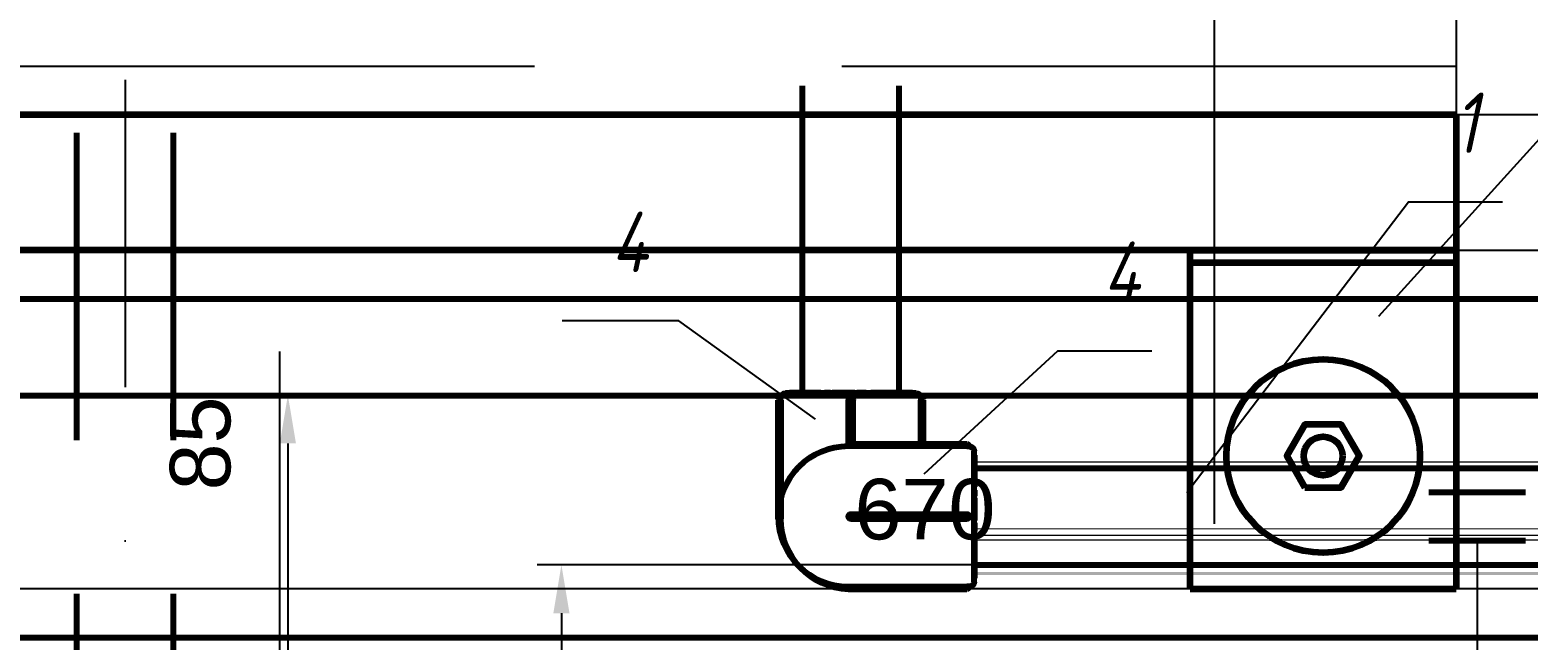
# Model space of a CAD drawing. Header units: millimetres. Extents: x -92220 to 11040, y -5929 to 27498.
# Drawn here: x 8559 to 8868.7, y 363 to 489 of the extents above; entities that cross this region are included whole.
import ezdxf

# ---------------------------------------------------------------- set-up
doc = ezdxf.new("R2010")
doc.units = ezdxf.units.MM
doc.linetypes.add('DASHDOT', pattern=[25.4, 12.7, -6.35, 0, -6.35])
doc.linetypes.add('DASHED', pattern=[19.05, 12.7, -6.35])
for name, color, linetype in [('01 Черновое', 254, 'Continuous'), ('17 Конструкции 2', 7, 'Continuous'), ('20 Вода общий', 7, 'Continuous'), ('21 Вода ветка 1', 7, 'Continuous'), ('22 Вода ветка 2', 7, 'Continuous'), ('23 Вода ветка 3', 7, 'Continuous'), ('24 Вода ветка 4', 7, 'Continuous')]:
    doc.layers.add(name, color=color, linetype=linetype)
doc.layers.add('100 noprint', color=1, linetype='Continuous', plot=False)
doc.styles.get("Standard").update_dxf_attribs({"font": 'arial.ttf'})
doc.styles.add('ГОСТ-ISOCPEUR', font='isocpeui.ttf', dxfattribs={"width": 0.8})
doc.dimstyles.new('ISO-25', dxfattribs={"dimtxt": 2.5, "dimasz": 2.5, "dimexe": 1.25, "dimexo": 0.625, "dimtad": 1, "dimtxsty": 'Standard', "dimcen": 2.5, "dimadec": 0, "dimazin": 0, "dimtfac": 1, "dimtmove": 0, "dimatfit": 3, "dimfxl": 1, "dimarcsym": 0})

# ---------------------------------------------------------------- blocks, each defined once
blk = doc.blocks.new('скользящее крепление')
at = {"color": 0, "lineweight": -2}
for p, q in [((0, 0), (0, 20)), ((10, 0), (10, 20))]:
    blk.add_line(p, q, dxfattribs=at)
blk = doc.blocks.new('*D52')
at = {"layer": '21 Вода ветка 1', "color": 0, "lineweight": -2}
for p, q in [((8578.19, 413.6), (8617.33, 413.6)), ((8612.33, 403.6), (8612.33, 268.51)), ((8578.19, 258.51), (8617.33, 258.51))]:
    blk.add_line(p, q, dxfattribs=at)
at = {"layer": '21 Вода ветка 1', "color": 0}
for points in [[(8614, 403.6), (8610.66, 403.6), (8612.33, 413.6)], [(8610.66, 268.51), (8614, 268.51), (8612.33, 258.51)]]:
    blk.add_solid(points, dxfattribs=at)
at = {"layer": 'Defpoints', "color": 0}
for p in [(8578.19, 413.6), (8578.19, 258.51), (8612.33, 258.51)]:
    blk.add_point(p, dxfattribs=at)
at = {"layer": '21 Вода ветка 1', "color": 0, "insert": (8595.95, 336.06), "char_height": 12.5, "attachment_point": 5, "rotation": 90}
blk.add_mtext('155', dxfattribs=at)
blk = doc.blocks.new('*D135')
at = {"layer": '21 Вода ветка 1', "color": 0, "lineweight": -2}
for p, q in [((9078.83, 423.51), (9078.83, 368.56)), ((8409.21, 418.51), (8409.21, 368.56)), ((9068.83, 373.56), (8419.21, 373.56))]:
    blk.add_line(p, q, dxfattribs=at)
at = {"layer": '21 Вода ветка 1', "color": 0}
for points in [[(8419.21, 375.23), (8419.21, 371.9), (8409.21, 373.56)], [(9068.83, 371.9), (9068.83, 375.23), (9078.83, 373.56)]]:
    blk.add_solid(points, dxfattribs=at)
at = {"layer": 'Defpoints', "color": 0}
for p in [(9078.83, 423.51), (8409.21, 418.51), (8409.21, 373.56)]:
    blk.add_point(p, dxfattribs=at)
at = {"layer": '21 Вода ветка 1', "color": 0, "insert": (8744.02, 389.94), "char_height": 12.5, "attachment_point": 5}
blk.add_mtext('670', dxfattribs=at)
blk = doc.blocks.new('*D142')
at = {"layer": '22 Вода ветка 2', "color": 0, "lineweight": -2}
for p, q in [((8610.66, 343.51), (8610.66, 422.61)), ((8578.69, 343.51), (8615.66, 343.51)), ((8610.66, 333.51), (8610.66, 268.51)), ((8578.69, 258.51), (8615.66, 258.51))]:
    blk.add_line(p, q, dxfattribs=at)
at = {"layer": '22 Вода ветка 2', "color": 0}
for points in [[(8612.33, 333.51), (8609, 333.51), (8610.66, 343.51)], [(8609, 268.51), (8612.33, 268.51), (8610.66, 258.51)]]:
    blk.add_solid(points, dxfattribs=at)
at = {"layer": 'Defpoints', "color": 0}
for p in [(8578.69, 343.51), (8578.69, 258.51), (8610.66, 258.51)]:
    blk.add_point(p, dxfattribs=at)
at = {"layer": '22 Вода ветка 2', "color": 0, "insert": (8594.28, 403.6), "char_height": 12.5, "attachment_point": 5, "rotation": 90}
blk.add_mtext('85', dxfattribs=at)
blk = doc.blocks.new('*D148')
at = {"layer": '23 Вода ветка 3', "color": 0, "lineweight": -2}
for p, q in [((9009.21, 388.51), (9009.21, 336.93)), ((8858.19, 383.45), (8858.19, 336.93)), ((8999.21, 341.93), (8868.19, 341.93))]:
    blk.add_line(p, q, dxfattribs=at)
at = {"layer": '23 Вода ветка 3', "color": 0}
for points in [[(8868.19, 343.6), (8868.19, 340.26), (8858.19, 341.93)], [(8999.21, 340.26), (8999.21, 343.6), (9009.21, 341.93)]]:
    blk.add_solid(points, dxfattribs=at)
at = {"layer": 'Defpoints', "color": 0}
for p in [(9009.21, 388.51), (8858.19, 383.45), (8858.19, 341.93)]:
    blk.add_point(p, dxfattribs=at)
at = {"layer": '23 Вода ветка 3', "color": 0, "insert": (8933.7, 358.31), "char_height": 12.5, "attachment_point": 5}
blk.add_mtext('151', dxfattribs=at)
blk = doc.blocks.new('*D149')
at = {"layer": '23 Вода ветка 3', "color": 0, "lineweight": -2}
for p, q in [((8754.19, 378.51), (8663.88, 378.51)), ((8668.88, 368.51), (8668.88, 268.51)), ((8578.19, 258.51), (8673.88, 258.51))]:
    blk.add_line(p, q, dxfattribs=at)
at = {"layer": '23 Вода ветка 3', "color": 0}
for points in [[(8670.55, 368.51), (8667.21, 368.51), (8668.88, 378.51)], [(8667.21, 268.51), (8670.55, 268.51), (8668.88, 258.51)]]:
    blk.add_solid(points, dxfattribs=at)
at = {"layer": 'Defpoints', "color": 0}
for p in [(8754.19, 378.51), (8578.19, 258.51), (8668.88, 258.51)]:
    blk.add_point(p, dxfattribs=at)
at = {"layer": '23 Вода ветка 3', "color": 0, "insert": (8652.5, 318.51), "char_height": 12.5, "attachment_point": 5, "rotation": 90}
blk.add_mtext('120', dxfattribs=at)
blk = doc.blocks.new('*D255')
at = {"layer": '23 Вода ветка 3', "color": 0, "lineweight": -2}
for p, q in [((8487.16, 812.6), (8433.47, 812.6)), ((8438.47, 802.6), (8438.47, 10)), ((8832.6, 0), (8433.47, 0))]:
    blk.add_line(p, q, dxfattribs=at)
at = {"layer": '23 Вода ветка 3', "color": 0}
for points in [[(8440.14, 802.6), (8436.8, 802.6), (8438.47, 812.6)], [(8436.8, 10), (8440.14, 10), (8438.47, 0)]]:
    blk.add_solid(points, dxfattribs=at)
at = {"layer": 'Defpoints', "color": 0}
for p in [(8487.16, 812.6), (8438.47, 0), (8832.6, 0)]:
    blk.add_point(p, dxfattribs=at)
at = {"layer": '23 Вода ветка 3', "color": 0, "insert": (8422, 406.3), "char_height": 12.5, "attachment_point": 5, "rotation": 90}
blk.add_mtext('813*', dxfattribs=at)
blk = doc.blocks.new('*D259')
at = {"layer": '24 Вода ветка 4', "color": 0, "lineweight": -2}
for p, q in [((8487.16, 812.6), (8433.47, 812.6)), ((8438.47, 802.6), (8438.47, 10)), ((8832.6, 0), (8433.47, 0))]:
    blk.add_line(p, q, dxfattribs=at)
at = {"layer": '24 Вода ветка 4', "color": 0}
for points in [[(8440.14, 802.6), (8436.8, 802.6), (8438.47, 812.6)], [(8436.8, 10), (8440.14, 10), (8438.47, 0)]]:
    blk.add_solid(points, dxfattribs=at)
at = {"layer": 'Defpoints', "color": 0}
for p in [(8487.16, 812.6), (8438.47, 0), (8832.6, 0)]:
    blk.add_point(p, dxfattribs=at)
at = {"layer": '24 Вода ветка 4', "color": 0, "insert": (8422, 406.3), "char_height": 12.5, "attachment_point": 5, "rotation": 90}
blk.add_mtext('813*', dxfattribs=at)
blk = doc.blocks.new('*D351')
at = {"layer": '17 Конструкции 2', "color": 0, "lineweight": -2}
for p, q in [((8916.38, 463.51), (8916.38, 483.51)), ((8853.83, 443.51), (8926.38, 443.51)), ((8916.38, 443.51), (8916.38, 433.51)), ((8853.83, 433.51), (8926.38, 433.51)), ((8916.38, 413.51), (8916.38, 356.83))]:
    blk.add_line(p, q, dxfattribs=at)
at = {"layer": '17 Конструкции 2', "color": 0}
for points in [[(8913.05, 463.51), (8919.71, 463.51), (8916.38, 443.51)], [(8919.71, 413.51), (8913.05, 413.51), (8916.38, 433.51)]]:
    blk.add_solid(points, dxfattribs=at)
at = {"layer": 'Defpoints', "color": 0}
for p in [(8853.83, 443.51), (8853.83, 433.51), (8916.38, 433.51)]:
    blk.add_point(p, dxfattribs=at)
at = {"layer": '17 Конструкции 2', "color": 0, "insert": (8900, 375.17), "char_height": 12.5, "attachment_point": 5, "rotation": 90}
blk.add_mtext('10', dxfattribs=at)
blk = doc.blocks.new('*D374')
at = {"layer": '17 Конструкции 2', "color": 0, "lineweight": -2}
for p, q in [((8853.83, 443.51), (8973.61, 443.51)), ((8963.61, 423.51), (8963.61, 229.3)), ((8853.83, 209.3), (8973.61, 209.3))]:
    blk.add_line(p, q, dxfattribs=at)
at = {"layer": '17 Конструкции 2', "color": 0}
for points in [[(8966.94, 423.51), (8960.28, 423.51), (8963.61, 443.51)], [(8960.28, 229.3), (8966.94, 229.3), (8963.61, 209.3)]]:
    blk.add_solid(points, dxfattribs=at)
at = {"layer": 'Defpoints', "color": 0}
for p in [(8853.83, 443.51), (8853.83, 209.3), (8963.61, 209.3)]:
    blk.add_point(p, dxfattribs=at)
at = {"layer": '17 Конструкции 2', "color": 0, "insert": (8947.22, 326.4), "char_height": 12.5, "attachment_point": 5, "rotation": 90}
blk.add_mtext('234', dxfattribs=at)

msp = doc.modelspace()

# ---------------------------------------------------------------- linework, layer by layer
at = {"layer": '01 Черновое', "linetype": 'DASHED', "ltscale": 10}
for p, q in [((8803.83, 2800), (8803.83, 0)), ((8853.83, 2800), (8853.83, 0))]:
    msp.add_line(p, q, dxfattribs=at)
at = {"layer": '100 noprint', "color": 2, "linetype": 'DASHED', "ltscale": 10}
msp.add_line((11013.49, 471.51), (-12184.07, 471.51), dxfattribs=at)
at = {"layer": '17 Конструкции 2'}
msp.add_line((8837.86, 429.92), (8941.04, 543.81), dxfattribs=at)
at = {"layer": '17 Конструкции 2', "lineweight": 90}
for p, q in [((8853.83, 471.51), (8853.83, 443.51)), ((8798.83, 443.51), (8853.83, 443.51)), ((8798.83, 373.51), (8798.83, 443.51)), ((8853.83, 443.51), (8853.83, 373.51)), ((8798.83, 441.01), (8853.83, 441.01)), ((8853.83, 373.51), (8798.83, 373.51))]:
    msp.add_line(p, q, dxfattribs=at)
at = {"layer": '17 Конструкции 2', "color": 254}
for p, q in [((7820.21, 433.51), (9049.86, 433.51)), ((7820.21, 413.29), (9049.86, 413.29))]:
    msp.add_line(p, q, dxfattribs=at)
at = {"layer": '17 Конструкции 2', "linetype": 'DASHED', "ltscale": 10, "flags": 128}
msp.add_lwpolyline([(8853.83, 481.51), (7678.9, 481.51), (7678.9, 171.3), (8853.83, 171.3)], dxfattribs=at)
at = {"layer": '17 Конструкции 2', "lineweight": 90}
for points in [[(8853.83, 471.51), (7688.9, 471.51)], [(8853.83, 443.51), (7688.9, 443.51)]]:
    msp.add_lwpolyline(points, dxfattribs=at)
at = {"layer": '17 Конструкции 2', "lineweight": 100}
msp.add_lwpolyline([(8822.58, 394.51), (8830.08, 394.51), (8833.84, 401.01), (8830.08, 407.51), (8822.58, 407.51), (8818.82, 401.01)], close=True, dxfattribs=at)
for radius in [20, 4]:
    msp.add_circle((8826.33, 401.01), radius, dxfattribs=at)
at = {"layer": '20 Вода общий', "linetype": 'DASHDOT', "ltscale": 5}
msp.add_line((8578.69, 860.06), (8578.69, 186.94), dxfattribs=at)
at = {"layer": '21 Вода ветка 1', "color": 1, "lineweight": 80}
for p, q in [((7874.53, 433.51), (9059.21, 433.51)), ((7874.98, 413.51), (9059.21, 413.51))]:
    msp.add_line(p, q, dxfattribs=at)
at = {"layer": '22 Вода ветка 2', "color": 5, "lineweight": 80}
msp.add_line((8003.6, 363.51), (8973.71, 363.51), dxfattribs=at)
at = {"layer": '23 Вода ветка 3', "color": 1, "linetype": 'DASHED', "lineweight": 80, "ltscale": 5}
for p, q in [((8718.69, 414.01), (8718.69, 812.6)), ((8738.69, 414.01), (8738.69, 812.6))]:
    msp.add_line(p, q, dxfattribs=at)
at = {"layer": '23 Вода ветка 3', "color": 1, "lineweight": 80, "extrusion": (2.28848e-17, 1, -2.22045e-16)}
for p, q in [((8713.69, 388.01), (8713.69, 412.51)), ((8714.2, 412.51), (8714.2, 388.01)), ((8742.19, 414.01), (8715.19, 414.01)), ((8715.99, 414.01), (8715.99, 414.11)), ((8715.99, 414.11), (8717.73, 414.11)), ((8717.73, 414.01), (8717.73, 414.11)), ((8718.99, 414.11), (8719.99, 414.11)), ((8718.99, 414.01), (8718.99, 414.11)), ((8719.99, 414.01), (8719.99, 414.11)), ((8719.99, 414.11), (8720.61, 414.11)), ((8720.61, 414.11), (8721.9, 414.11)), ((8720.61, 414.01), (8720.61, 414.11)), ((8721.9, 414.11), (8722.04, 414.11)), ((8721.9, 414.01), (8721.9, 414.11)), ((8722.04, 414.01), (8722.04, 414.11)), ((8722.04, 414.11), (8722.53, 414.11)), ((8722.53, 414.01), (8722.53, 414.11)), ((8723.27, 414.11), (8723.38, 414.11)), ((8723.27, 414.01), (8723.27, 414.11)), ((8723.38, 414.11), (8723.62, 414.11)), ((8723.38, 414.01), (8723.38, 414.11)), ((8723.62, 414.01), (8723.62, 414.11)), ((8723.62, 414.11), (8724.49, 414.11)), ((8724.49, 414.01), (8724.49, 414.11)), ((8724.85, 414.11), (8725.09, 414.11)), ((8724.85, 414.01), (8724.85, 414.11)), ((8725.09, 414.11), (8725.36, 414.11)), ((8725.09, 414.01), (8725.09, 414.11)), ((8725.36, 414.01), (8725.36, 414.11)), ((8725.36, 414.11), (8726.65, 414.11)), ((8726.65, 414.11), (8726.68, 414.11)), ((8726.65, 414.01), (8726.65, 414.11)), ((8726.68, 414.11), (8726.95, 414.11)), ((8726.68, 414.01), (8726.68, 414.11)), ((8726.95, 414.11), (8727.61, 414.11)), ((8726.95, 414.01), (8726.95, 414.11)), ((8727.75, 414.01), (8727.75, 414.11)), ((8727.82, 414.11), (8728.22, 414.11)), ((8728.19, 403.51), (8728.19, 412.51)), ((8728.22, 414.11), (8728.5, 414.11)), ((8728.22, 414.01), (8728.22, 414.11)), ((8728.5, 414.01), (8728.5, 414.11)), ((8728.5, 414.11), (8728.75, 414.11)), ((8728.75, 414.11), (8729.54, 414.11)), ((8728.75, 414.01), (8728.75, 414.11)), ((8729.19, 403.51), (8729.19, 412.51)), ((8729.54, 414.01), (8729.54, 414.11)), ((8729.97, 414.11), (8730.23, 414.11)), ((8729.97, 414.01), (8729.97, 414.11)), ((8730.23, 414.11), (8730.38, 414.11)), ((8730.23, 414.01), (8730.23, 414.11)), ((8730.38, 414.11), (8730.89, 414.11)), ((8730.38, 414.01), (8730.38, 414.11)), ((8731.75, 414.01), (8731.75, 414.11)), ((8732.97, 414.01), (8732.97, 414.11)), ((8733.88, 414.01), (8733.88, 414.11)), ((8735.5, 414.11), (8735.9, 414.11)), ((8735.5, 414.01), (8735.5, 414.11)), ((8735.9, 414.01), (8735.9, 414.11)), ((8737.14, 414.01), (8737.14, 414.11)), ((8737.87, 414.11), (8737.93, 414.11)), ((8737.87, 414.01), (8737.87, 414.11)), ((8737.93, 414.11), (8738.1, 414.11)), ((8737.93, 414.01), (8737.93, 414.11)), ((8738.1, 414.01), (8738.1, 414.11)), ((8738.83, 414.11), (8739.11, 414.11)), ((8738.83, 414.01), (8738.83, 414.11)), ((8739.11, 414.11), (8739.19, 414.11)), ((8739.11, 414.01), (8739.11, 414.11)), ((8739.19, 414.11), (8739.28, 414.11)), ((8739.19, 414.01), (8739.19, 414.11)), ((8739.28, 414.11), (8739.39, 414.11)), ((8739.28, 414.01), (8739.28, 414.11)), ((8739.39, 414.01), (8739.39, 414.11)), ((8740.75, 414.11), (8741.14, 414.11)), ((8740.75, 414.01), (8740.75, 414.11)), ((8741.14, 414.11), (8741.37, 414.11)), ((8741.14, 414.01), (8741.14, 414.11)), ((8741.37, 414.11), (8741.42, 414.11)), ((8741.37, 414.01), (8741.37, 414.11)), ((8741.42, 414.01), (8741.42, 414.11)), ((8743.18, 403.51), (8743.18, 412.51)), ((8743.69, 403.51), (8743.69, 412.51)), ((8743.18, 388.01), (8743.69, 388.01))]:
    msp.add_line(p, q, dxfattribs=at)
at = {"layer": '23 Вода ветка 3', "color": 1, "lineweight": 80, "extrusion": (1, 3.83476e-17, -2.22045e-16)}
for p, q in [((8728.19, 403.51), (8752.69, 403.51)), ((8752.69, 403.01), (8728.19, 403.01)), ((8754.19, 375.01), (8754.19, 402.01)), ((8754.19, 401.21), (8754.29, 401.21)), ((8754.19, 399.47), (8754.29, 399.47)), ((8754.29, 401.21), (8754.29, 399.47)), ((8754.19, 398.22), (8754.29, 398.22)), ((8754.19, 397.21), (8754.29, 397.21)), ((8754.19, 396.59), (8754.29, 396.59)), ((8754.29, 398.22), (8754.29, 397.21)), ((8754.29, 397.21), (8754.29, 396.59)), ((8754.29, 396.59), (8754.29, 395.3)), ((8754.19, 395.3), (8754.29, 395.3)), ((8754.19, 395.17), (8754.29, 395.17)), ((8754.19, 394.67), (8754.29, 394.67)), ((8754.19, 393.94), (8754.29, 393.94)), ((8754.19, 393.82), (8754.29, 393.82)), ((8754.19, 393.58), (8754.29, 393.58)), ((8754.29, 395.3), (8754.29, 395.17)), ((8754.29, 395.17), (8754.29, 394.67)), ((8754.29, 393.94), (8754.29, 393.82)), ((8754.29, 393.82), (8754.29, 393.58)), ((8754.29, 393.58), (8754.29, 392.71)), ((8754.19, 392.71), (8754.29, 392.71)), ((8754.19, 392.35), (8754.29, 392.35)), ((8754.19, 392.11), (8754.29, 392.11)), ((8754.19, 391.84), (8754.29, 391.84)), ((8754.19, 390.55), (8754.29, 390.55)), ((8754.19, 390.52), (8754.29, 390.52)), ((8754.19, 390.25), (8754.29, 390.25)), ((8754.29, 392.35), (8754.29, 392.11)), ((8754.29, 392.11), (8754.29, 391.84)), ((8754.29, 391.84), (8754.29, 390.55)), ((8754.29, 390.55), (8754.29, 390.52)), ((8754.29, 390.52), (8754.29, 390.25)), ((8754.29, 390.25), (8754.29, 389.59)), ((8728.69, 389.01), (8752.69, 389.01)), ((8728.69, 388.01), (8752.69, 388.01)), ((8754.19, 389.45), (8754.29, 389.45)), ((8754.19, 388.98), (8754.29, 388.98)), ((8754.19, 388.7), (8754.29, 388.7)), ((8754.19, 388.45), (8754.29, 388.45)), ((8754.19, 387.66), (8754.29, 387.66)), ((8754.19, 387.23), (8754.29, 387.23)), ((8754.29, 389.38), (8754.29, 388.98)), ((8754.29, 388.98), (8754.29, 388.7)), ((8754.29, 388.7), (8754.29, 388.45)), ((8754.29, 388.45), (8754.29, 387.66)), ((8754.29, 387.23), (8754.29, 386.97)), ((8754.19, 386.97), (8754.29, 386.97)), ((8754.19, 386.82), (8754.29, 386.82)), ((8754.19, 385.46), (8754.29, 385.46)), ((8754.19, 384.23), (8754.29, 384.23)), ((8754.29, 386.97), (8754.29, 386.82)), ((8754.29, 386.82), (8754.29, 386.32)), ((8754.19, 383.32), (8754.29, 383.32)), ((8754.19, 381.7), (8754.29, 381.7)), ((8754.19, 381.3), (8754.29, 381.3)), ((8754.29, 381.7), (8754.29, 381.3)), ((8754.19, 380.06), (8754.29, 380.06)), ((8754.19, 379.33), (8754.29, 379.33)), ((8754.19, 379.27), (8754.29, 379.27)), ((8754.19, 379.1), (8754.29, 379.1)), ((8754.19, 378.37), (8754.29, 378.37)), ((8754.19, 378.09), (8754.29, 378.09)), ((8754.19, 378.01), (8754.29, 378.01)), ((8754.19, 377.92), (8754.29, 377.92)), ((8754.19, 377.81), (8754.29, 377.81)), ((8754.29, 379.33), (8754.29, 379.27)), ((8754.29, 379.27), (8754.29, 379.1)), ((8754.29, 378.37), (8754.29, 378.09)), ((8754.29, 378.09), (8754.29, 378.01)), ((8754.29, 378.01), (8754.29, 377.92)), ((8754.29, 377.92), (8754.29, 377.81)), ((8754.19, 376.45), (8754.29, 376.45)), ((8754.19, 376.06), (8754.29, 376.06)), ((8754.19, 375.83), (8754.29, 375.83)), ((8754.19, 375.78), (8754.29, 375.78)), ((8754.29, 376.45), (8754.29, 376.06)), ((8754.29, 376.06), (8754.29, 375.83)), ((8754.29, 375.83), (8754.29, 375.78)), ((8728.19, 374.02), (8752.69, 374.02)), ((8728.19, 374.02), (8728.19, 373.51)), ((8728.19, 373.51), (8752.69, 373.51))]:
    msp.add_line(p, q, dxfattribs=at)
at = {"layer": '23 Вода ветка 3', "color": 1, "lineweight": 80}
for p, q in [((8728.19, 403.51), (8728.19, 403.01)), ((8754.19, 398.51), (9059.21, 398.51)), ((8713.69, 388.01), (8714.2, 388.01)), ((8754.19, 378.51), (9059.21, 378.51))]:
    msp.add_line(p, q, dxfattribs=at)
at = {"layer": '23 Вода ветка 3', "flags": 128}
for points in [[(8798.19, 393.45), (8843.97, 453.56), (8863.39, 453.56)], [(8721.37, 408.61), (8693.13, 428.93), (8669.06, 428.93)], [(8743.89, 397.35), (8771.52, 422.75), (8790.94, 422.75)]]:
    msp.add_lwpolyline(points, dxfattribs=at)
at = {"layer": '23 Вода ветка 3', "color": 1, "lineweight": 80, "extrusion": (-5.08144e-33, -2.22045e-16, -1)}
for centre, radius, start, end in [((-8714.19, 412.51), 0.5, 0, 90), ((-8715.19, 413.01), 1, 0, 90), ((-8728.69, 412.51), 0.5, 0, 180), ((-8742.19, 413.01), 1, 90, 180), ((-8743.19, 412.51), 0.5, 90, 180)]:
    msp.add_arc(centre, radius, start, end, dxfattribs=at)
at = {"layer": '23 Вода ветка 3', "color": 1, "lineweight": 80}
for centre, start, end in [((8728.19, 388.51), 90, 270), ((8728.69, 388.01), 180, 268.0239)]:
    msp.add_arc(centre, 14.5, start, end, dxfattribs=at)
at = {"layer": '23 Вода ветка 3', "color": 1, "lineweight": 80, "extrusion": (-2.22045e-16, -8.51487e-33, -1)}
for centre, radius, start, end in [((-8752.69, 403.01), 0.5, 90, 180), ((-8753.19, 402.01), 1, 90, 180), ((-8752.69, 388.51), 0.5, 90, 270), ((-8753.19, 375.01), 1, 180, 270), ((-8752.69, 374.01), 0.5, 180, 270)]:
    msp.add_arc(centre, radius, start, end, dxfattribs=at)
at = {"layer": '23 Вода ветка 3', "color": 1, "lineweight": 80, "extrusion": (2.22045e-16, -8.51487e-33, -1)}
msp.add_arc((-8728.69, 388.51), 0.5, 270, 90, dxfattribs=at)
at = {"layer": '23 Вода ветка 3', "color": 1, "lineweight": 80}
for points, degree, knots in [([(8714.2, 412.51), (8714.2, 412.57), (8714.2, 412.63), (8714.19, 412.75), (8714.19, 412.8), (8714.19, 412.88), (8714.19, 412.92), (8714.19, 412.97), (8714.19, 412.99), (8714.19, 413.01), (8714.19, 413.01), (8714.19, 413.01)], 3, [0.22380526, 0.22380526, 0.22380526, 0.22380526, 0.24107522, 0.24107522, 0.25834518, 0.25834518, 0.27361424, 0.27361424, 0.28601062, 0.28601062, 0.29840701, 0.29840701, 0.29840701, 0.29840701]), ([(8717.87, 414.11), (8718.01, 414.11), (8718.46, 414.11), (8718.85, 414.11), (8718.99, 414.11)], 2, [-3, -3, -3, -2, -1, -0.484947, -0.484947, -0.484947]), ([(8732.97, 414.11), (8732.97, 414.11), (8733.1, 414.11), (8733.34, 414.11)], 2, [-1.502374, -1.502374, -1.502374, -1, 0, 0, 0]), ([(8733.34, 414.11), (8733.6, 414.11), (8733.87, 414.11), (8733.88, 414.11)], 2, [-2, -2, -2, -1, -0.936655, -0.936655, -0.936655]), ([(8733.88, 414.11), (8733.88, 414.11), (8733.95, 414.11), (8734.13, 414.11)], 2, [-1.431321, -1.431321, -1.431321, -1, 0, 0, 0]), ([(8735.22, 414.11), (8735.4, 414.11), (8735.5, 414.11), (8735.5, 414.11)], 2, [-3, -3, -3, -2, -1.429003, -1.429003, -1.429003]), ([(8735.9, 414.11), (8735.9, 414.11), (8735.97, 414.11), (8736.05, 414.11)], 2, [-1.875117, -1.875117, -1.875117, -1, 0, 0, 0]), ([(8736.88, 414.11), (8737.1, 414.11), (8737.14, 414.11), (8737.14, 414.11)], 2, [-2, -2, -2, -1, -0.823469, -0.823469, -0.823469]), ([(8738.1, 414.11), (8738.26, 414.11), (8738.49, 414.11), (8738.61, 414.11)], 2, [-1.854622, -1.854622, -1.854622, -1, 0, 0, 0]), ([(8738.61, 414.11), (8738.78, 414.11), (8738.83, 414.11), (8738.83, 414.11)], 2, [-3, -3, -3, -2, -1.715556, -1.715556, -1.715556]), ([(8743.19, 413.01), (8743.19, 413.01), (8743.19, 413.01), (8743.19, 412.99), (8743.19, 412.97), (8743.18, 412.92), (8743.18, 412.88), (8743.18, 412.8), (8743.18, 412.75), (8743.18, 412.63), (8743.18, 412.57), (8743.18, 412.51)], 3, [0.44761051, 0.44761051, 0.44761051, 0.44761051, 0.4600069, 0.4600069, 0.47240329, 0.47240329, 0.48767234, 0.48767234, 0.5049423, 0.5049423, 0.52221227, 0.52221227, 0.52221227, 0.52221227]), ([(8752.69, 403.01), (8752.74, 403.01), (8752.81, 403.01), (8752.92, 403.01), (8752.97, 403.01), (8753.06, 403.01), (8753.09, 403.01), (8753.14, 403.01), (8753.16, 403.01), (8753.18, 403.01), (8753.19, 403.01), (8753.19, 403.01)], 3, [0.22380526, 0.22380526, 0.22380526, 0.22380526, 0.24107522, 0.24107522, 0.25834518, 0.25834518, 0.27361424, 0.27361424, 0.28601062, 0.28601062, 0.29840701, 0.29840701, 0.29840701, 0.29840701]), ([(8754.29, 399.33), (8754.29, 399.19), (8754.29, 398.75), (8754.29, 398.35), (8754.29, 398.22)], 2, [-3, -3, -3, -2, -1, -0.484947, -0.484947, -0.484947]), ([(8754.29, 384.23), (8754.29, 384.23), (8754.29, 384.1), (8754.29, 383.86)], 2, [-1.502374, -1.502374, -1.502374, -1, 0, 0, 0]), ([(8754.29, 383.86), (8754.29, 383.6), (8754.29, 383.33), (8754.29, 383.32)], 2, [-2, -2, -2, -1, -0.936655, -0.936655, -0.936655]), ([(8754.29, 383.32), (8754.29, 383.32), (8754.29, 383.25), (8754.29, 383.07)], 2, [-1.431321, -1.431321, -1.431321, -1, 0, 0, 0]), ([(8754.29, 381.99), (8754.29, 381.8), (8754.29, 381.7), (8754.29, 381.7)], 2, [-3, -3, -3, -2, -1.429003, -1.429003, -1.429003]), ([(8754.29, 381.3), (8754.29, 381.3), (8754.29, 381.23), (8754.29, 381.15)], 2, [-1.875117, -1.875117, -1.875117, -1, 0, 0, 0]), ([(8754.29, 380.32), (8754.29, 380.1), (8754.29, 380.06), (8754.29, 380.06)], 2, [-2, -2, -2, -1, -0.823469, -0.823469, -0.823469]), ([(8754.29, 379.1), (8754.29, 378.94), (8754.29, 378.71), (8754.29, 378.6)], 2, [-1.854622, -1.854622, -1.854622, -1, 0, 0, 0]), ([(8754.29, 378.6), (8754.29, 378.42), (8754.29, 378.37), (8754.29, 378.37)], 2, [-3, -3, -3, -2, -1.715556, -1.715556, -1.715556]), ([(8753.19, 374.01), (8753.19, 374.01), (8753.18, 374.01), (8753.16, 374.02), (8753.14, 374.02), (8753.09, 374.02), (8753.06, 374.02), (8752.97, 374.02), (8752.92, 374.02), (8752.81, 374.02), (8752.74, 374.02), (8752.69, 374.02)], 3, [0.44761051, 0.44761051, 0.44761051, 0.44761051, 0.4600069, 0.4600069, 0.47240329, 0.47240329, 0.48767234, 0.48767234, 0.5049423, 0.5049423, 0.52221227, 0.52221227, 0.52221227, 0.52221227])]:
    msp.add_open_spline(points, degree=degree, knots=knots, dxfattribs=at)
for points in [[(8717.73, 414.11), (8717.73, 414.11), (8717.87, 414.11)], [(8727.61, 414.11), (8727.69, 414.11), (8727.75, 414.11)], [(8727.75, 414.11), (8727.78, 414.11), (8727.82, 414.11)], [(8730.89, 414.11), (8731.3, 414.11), (8731.69, 414.11), (8731.73, 414.11)], [(8731.73, 414.11), (8731.75, 414.11), (8731.75, 414.11)], [(8734.13, 414.11), (8734.29, 414.11), (8734.54, 414.11), (8734.8, 414.11), (8735.08, 414.11), (8735.22, 414.11)], [(8736.05, 414.11), (8736.2, 414.11), (8736.66, 414.11), (8736.88, 414.11)], [(8737.14, 414.11), (8737.17, 414.11), (8737.2, 414.11)], [(8737.2, 414.11), (8737.37, 414.11), (8737.53, 414.11)], [(8737.53, 414.11), (8737.66, 414.11), (8737.87, 414.11)], [(8739.39, 414.11), (8739.39, 414.11), (8739.61, 414.11)], [(8739.61, 414.11), (8739.8, 414.11), (8740.08, 414.11)], [(8740.08, 414.11), (8740.36, 414.11), (8740.74, 414.11), (8740.75, 414.11)], [(8740.75, 414.11), (8740.75, 414.11), (8740.75, 414.11)], [(8754.29, 399.47), (8754.29, 399.47), (8754.29, 399.33)], [(8754.29, 389.59), (8754.29, 389.51), (8754.29, 389.45)], [(8754.29, 389.45), (8754.29, 389.42), (8754.29, 389.38)], [(8754.29, 386.32), (8754.29, 385.9), (8754.29, 385.52), (8754.29, 385.47)], [(8754.29, 385.47), (8754.29, 385.46), (8754.29, 385.46)], [(8754.29, 383.07), (8754.29, 382.92), (8754.29, 382.66), (8754.29, 382.4), (8754.29, 382.12), (8754.29, 381.99)], [(8754.29, 381.15), (8754.29, 381), (8754.29, 380.54), (8754.29, 380.32)], [(8754.29, 380.06), (8754.29, 380.03), (8754.29, 380)], [(8754.29, 380), (8754.29, 379.83), (8754.29, 379.67)], [(8754.29, 379.67), (8754.29, 379.54), (8754.29, 379.33)], [(8754.29, 377.81), (8754.29, 377.81), (8754.29, 377.59)], [(8754.29, 377.59), (8754.29, 377.4), (8754.29, 377.13)], [(8754.29, 377.13), (8754.29, 376.84), (8754.29, 376.46), (8754.29, 376.45)], [(8754.29, 376.45), (8754.29, 376.45), (8754.29, 376.45)]]:
    msp.add_open_spline(points, degree=2, dxfattribs=at)
at = {"layer": '24 Вода ветка 4', "color": 5, "linetype": 'DASHED', "lineweight": 80, "ltscale": 5}
for p, q in [((8568.69, 309.01), (8568.69, 812.6)), ((8588.69, 309.01), (8588.69, 812.6))]:
    msp.add_line(p, q, dxfattribs=at)

# ---------------------------------------------------------------- block references
at = {"layer": '23 Вода ветка 3', "color": 1, "lineweight": 80, "rotation": 90}
msp.add_blockref('скользящее крепление', (8868.19, 383.45), dxfattribs=at)

# ---------------------------------------------------------------- texts
at = {"layer": '23 Вода ветка 3', "linetype": 'Continuous', "style": 'ГОСТ-ISOCPEUR', "width": 0.8}
for s, p in [('1', (8853.31, 463.62)), ('4', (8679.13, 438.99)), ('4', (8780.87, 432.81))]:
    msp.add_text(s, height=12.5, dxfattribs=at).set_placement(p)

# ---------------------------------------------------------------- dimensions: what is measured, and where the dimension line sits
at = {"layer": '17 Конструкции 2'}
for base, p2, picture, middle in [((8916.38, 433.51), (8853.83, 433.51), '*D351', (8900, 375.17)), ((8963.61, 209.3), (8853.83, 209.3), '*D374', (8947.22, 326.4))]:
    dim = msp.add_linear_dim(base=base, p1=(8853.83, 443.51), p2=p2, angle=90, dimstyle='ISO-25', override={"dimtxt": 12.5, "dimasz": 20, "dimexe": 10, "dimexo": 0, "dimgap": 10, "dimdec": 0}, dxfattribs=at)
    dim.commit()
    dim.dimension.update_dxf_attribs({"geometry": picture, "text_midpoint": middle})
at = {"layer": '21 Вода ветка 1'}
dim = msp.add_linear_dim(base=(8409.21, 373.56), p1=(9078.83, 423.51), p2=(8409.21, 418.51), dimstyle='ISO-25', override={"dimtxt": 12.5, "dimasz": 10, "dimexe": 5, "dimexo": 0, "dimgap": 10, "dimdec": 0}, dxfattribs=at)
dim.commit()
dim.dimension.update_dxf_attribs({"geometry": '*D135', "text_midpoint": (8744.02, 389.94)})
dim = msp.add_linear_dim(base=(8612.33, 258.51), p1=(8578.19, 413.6), p2=(8578.19, 258.51), angle=90, dimstyle='ISO-25', override={"dimtxt": 12.5, "dimasz": 10, "dimexe": 5, "dimexo": 0, "dimgap": 10, "dimdec": 0, "dimlfac": 1}, dxfattribs=at)
dim.commit()
dim.dimension.update_dxf_attribs({"geometry": '*D52', "text_midpoint": (8612.33, 336.06), "dimtype": 160})
at = {"layer": '22 Вода ветка 2'}
dim = msp.add_linear_dim(base=(8610.66, 258.51), p1=(8578.69, 343.51), p2=(8578.69, 258.51), angle=90, dimstyle='ISO-25', override={"dimtxt": 12.5, "dimasz": 10, "dimexe": 5, "dimexo": 0, "dimgap": 10, "dimdec": 0}, dxfattribs=at)
dim.commit()
dim.dimension.update_dxf_attribs({"geometry": '*D142', "text_midpoint": (8610.66, 403.6), "dimtype": 160})
at = {"layer": '23 Вода ветка 3'}
dim = msp.add_linear_dim(base=(8438.47, 0), p1=(8487.16, 812.6), p2=(8832.6, 0), angle=90, dimstyle='ISO-25', override={"dimtxt": 12.5, "dimasz": 10, "dimexe": 5, "dimexo": 0, "dimgap": 10, "dimdec": 0, "dimpost": '<>*'}, dxfattribs=at)
dim.commit()
dim.dimension.update_dxf_attribs({"geometry": '*D255', "text_midpoint": (8438.47, 406.3), "dimtype": 160})
dim = msp.add_linear_dim(base=(8858.19, 341.93), p1=(9009.21, 388.51), p2=(8858.19, 383.45), dimstyle='ISO-25', override={"dimtxt": 12.5, "dimasz": 10, "dimexe": 5, "dimexo": 0, "dimgap": 10, "dimdec": 0}, dxfattribs=at)
dim.commit()
dim.dimension.update_dxf_attribs({"geometry": '*D148', "text_midpoint": (8933.7, 358.31)})
dim = msp.add_linear_dim(base=(8668.88, 258.51), p1=(8754.19, 378.51), p2=(8578.19, 258.51), angle=90, dimstyle='ISO-25', override={"dimtxt": 12.5, "dimasz": 10, "dimexe": 5, "dimexo": 0, "dimgap": 10, "dimdec": 0}, dxfattribs=at)
dim.commit()
dim.dimension.update_dxf_attribs({"geometry": '*D149', "text_midpoint": (8652.5, 318.51)})
at = {"layer": '24 Вода ветка 4'}
dim = msp.add_linear_dim(base=(8438.47, 0), p1=(8487.16, 812.6), p2=(8832.6, 0), angle=90, dimstyle='ISO-25', override={"dimtxt": 12.5, "dimasz": 10, "dimexe": 5, "dimexo": 0, "dimgap": 10, "dimdec": 0, "dimpost": '<>*'}, dxfattribs=at)
dim.commit()
dim.dimension.update_dxf_attribs({"geometry": '*D259', "text_midpoint": (8438.47, 406.3), "dimtype": 160})

doc.saveas('drawing.dxf')
